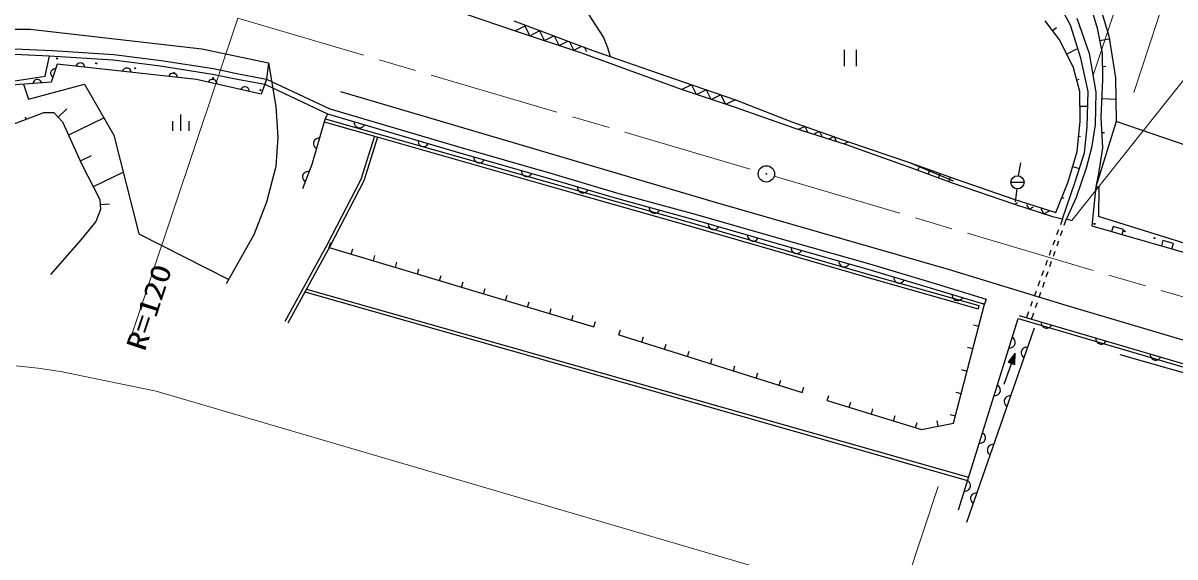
# Model space of a CAD drawing. Units: millimetres, scale not verified. Extents: x 40000 to 680000, y 20000 to 380000.
# Drawn here: x 386089 to 491762, y 259433 to 308412 of the extents above; entities that cross this region are included whole.
import ezdxf
from ezdxf.enums import TextEntityAlignment as Align

# ---------------------------------------------------------------- set-up
doc = ezdxf.new("R2010")
doc.units = ezdxf.units.MM
doc.header["$LTSCALE"] = 1000
doc.linetypes.add('CHAIN', pattern=[18.5, 12, -1.5, 3.5, -1.5])
for name, color, linetype, lineweight in [('M-BGD', 7, 'Continuous', 25), ('M-BMK', 2, 'CHAIN', 13), ('M-BMK-SRVR', 3, 'Continuous', 25), ('M-STR-HTXT', 7, 'Continuous', 13), ('M-STR-STRC', 7, 'Continuous', 25)]:
    doc.layers.add(name, color=color, linetype=linetype, lineweight=lineweight)
doc.styles.add('ＭＳ ゴシック', font='')
doc.styles.get('ＭＳ ゴシック').set_extended_font_data('MS Gothic')

msp = doc.modelspace()

# ---------------------------------------------------------------- linework, layer by layer
at = {"layer": 'M-BGD'}
for p, q in [((484062, 312569), (485698, 307225)), ((421947, 310874), (431237, 307694)), ((437360, 310185), (438538, 308320)), ((482182, 308226), (480911, 310526)), ((483991, 310109), (484629, 307949)), ((431125, 308602), (438365, 305902)), ((481197, 306847), (479862, 308614)), ((482771, 308863), (483899, 305624)), ((431237, 307694), (432226, 308191)), ((431237, 307694), (437323, 305682)), ((432580, 307250), (432079, 308246)), ((432580, 307250), (433504, 307715)), ((433922, 306806), (433457, 307732)), ((438538, 308320), (439323, 307093)), ((480529, 307730), (480880, 307996)), ((483114, 305183), (482182, 308226)), ((484629, 307949), (485071, 305642)), ((433922, 306806), (434782, 307238)), ((435265, 306362), (434834, 307218)), ((435265, 306362), (436060, 306762)), ((436608, 305918), (436212, 306705)), ((439323, 307093), (439716, 306160)), ((482453, 304295), (481197, 306847)), ((484850, 306796), (485739, 306966)), ((485698, 307225), (486311, 303390)), ((383883, 306122), (388797, 305886)), ((384035, 305614), (388503, 305399)), ((388125, 303547), (388503, 305399)), ((388503, 305399), (394364, 305033)), ((388797, 305886), (394411, 305531)), ((394411, 305531), (398753, 304979)), ((436608, 305918), (437338, 306285)), ((437323, 305682), (446476, 302336)), ((437796, 305782), (437590, 306191)), ((438365, 305902), (446647, 303019)), ((439716, 306160), (439939, 305354)), ((461418, 305949), (461418, 304449)), ((462558, 304449), (462558, 305949)), ((481825, 305571), (482764, 306033)), ((483899, 305624), (484500, 302078)), ((485071, 305642), (485120, 303237)), ((389229, 304652), (388677, 302995)), ((401991, 303241), (389229, 304652)), ((391001, 304552), (390959, 304461)), ((391058, 304627), (391001, 304552)), ((391146, 304697), (391058, 304627)), ((391231, 304736), (391146, 304697)), ((391330, 304758), (391231, 304736)), ((391457, 304744), (391330, 304758)), ((391549, 304701), (391457, 304744)), ((391623, 304645), (391549, 304701)), ((391694, 304556), (391623, 304645)), ((391733, 304472), (391694, 304556)), ((391754, 304373), (391733, 304472)), ((394364, 305033), (398683, 304483)), ((398683, 304483), (403473, 303737)), ((398753, 304979), (403563, 304229)), ((408617, 304774), (408434, 303278)), ((408617, 304774), (409275, 300759)), ((483801, 302140), (483114, 305183)), ((485095, 304440), (485409, 304446)), ((381070, 302443), (388125, 303547)), ((388655, 303990), (388614, 303869)), ((388614, 303869), (388614, 303768)), ((388614, 303768), (388635, 303677)), ((388635, 303677), (388685, 303576)), ((388716, 304071), (388655, 303990)), ((388685, 303576), (388746, 303505)), ((388786, 304132), (388716, 304071)), ((388746, 303505), (388827, 303444)), ((388888, 304183), (388786, 304132)), ((388979, 304203), (388888, 304183)), ((389080, 304203), (388979, 304203)), ((395255, 304082), (395212, 303990)), ((395311, 304156), (395255, 304082)), ((395400, 304227), (395311, 304156)), ((395484, 304266), (395400, 304227)), ((395583, 304287), (395484, 304266)), ((395711, 304273), (395583, 304287)), ((395802, 304231), (395711, 304273)), ((395877, 304174), (395802, 304231)), ((395947, 304086), (395877, 304174)), ((395986, 304001), (395947, 304086)), ((396008, 303902), (395986, 304001)), ((399509, 303612), (399466, 303520)), ((399565, 303686), (399509, 303612)), ((399653, 303757), (399565, 303686)), ((399738, 303796), (399653, 303757)), ((399837, 303817), (399738, 303796)), ((399964, 303803), (399837, 303817)), ((400056, 303760), (399964, 303803)), ((400130, 303704), (400056, 303760)), ((400201, 303616), (400130, 303704)), ((400240, 303531), (400201, 303616)), ((400261, 303432), (400240, 303531)), ((403473, 303737), (405908, 303227)), ((403563, 304229), (406004, 303718)), ((406004, 303718), (408434, 303278)), ((483042, 302135), (482453, 304295)), ((486311, 303390), (486363, 299378)), ((388677, 302995), (381070, 302443)), ((386117, 302809), (386584, 301415)), ((386584, 301415), (391722, 302796)), ((387023, 302971), (386998, 302873)), ((387065, 303055), (387023, 302971)), ((387139, 303140), (387065, 303055)), ((387216, 303194), (387139, 303140)), ((387309, 303233), (387216, 303194)), ((387437, 303242), (387309, 303233)), ((387535, 303217), (387437, 303242)), ((387618, 303175), (387535, 303217)), ((387704, 303101), (387618, 303175)), ((387757, 303025), (387704, 303101)), ((387796, 302931), (387757, 303025)), ((391722, 302796), (394406, 298118)), ((407942, 301891), (401991, 303241)), ((403141, 303078), (403088, 302992)), ((403205, 303146), (403141, 303078)), ((403301, 303206), (403205, 303146)), ((403390, 303235), (403301, 303206)), ((403490, 303245), (403390, 303235)), ((403615, 303217), (403490, 303245)), ((403702, 303164), (403615, 303217)), ((403769, 303100), (403702, 303164)), ((403829, 303004), (403769, 303100)), ((403858, 302915), (403829, 303004)), ((403868, 302815), (403858, 302915)), ((405908, 303227), (408280, 302798)), ((406116, 302403), (406064, 302317)), ((406181, 302471), (406116, 302403)), ((406276, 302531), (406181, 302471)), ((406365, 302560), (406276, 302531)), ((406466, 302570), (406365, 302560)), ((406591, 302542), (406466, 302570)), ((406677, 302489), (406591, 302542)), ((406745, 302425), (406677, 302489)), ((406805, 302329), (406745, 302425)), ((406834, 302241), (406805, 302329)), ((406844, 302140), (406834, 302241)), ((408280, 302798), (407942, 301891)), ((408434, 303278), (408280, 302798)), ((408280, 302798), (414013, 300088)), ((408434, 303278), (414227, 300540)), ((446476, 302336), (451335, 300716)), ((446488, 302386), (446520, 302321)), ((447424, 302750), (446532, 302317)), ((446647, 303019), (451433, 301362)), ((447424, 302750), (447847, 301879)), ((448760, 302287), (447889, 301864)), ((448760, 302287), (449173, 301437)), ((482748, 303215), (482977, 303277)), ((485120, 303237), (484973, 299753)), ((450096, 301825), (449247, 301412)), ((450096, 301825), (450500, 300994)), ((451433, 301362), (450604, 300960)), ((451433, 301362), (456605, 299361)), ((483057, 299425), (483042, 302135)), ((483703, 298900), (483801, 302140)), ((484500, 302078), (484451, 299084)), ((485046, 301495), (486336, 301440)), ((384796, 298979), (387986, 300206)), ((387986, 300206), (388906, 300206)), ((388906, 300206), (389704, 299347)), ((389305, 299777), (390117, 300531)), ((409275, 300759), (409459, 297936)), ((414154, 300568), (425868, 297121)), ((451335, 300716), (456881, 298753)), ((483050, 300780), (483719, 300784)), ((386391, 299593), (386315, 299790)), ((389704, 299347), (391483, 295421)), ((390276, 298161), (393491, 299713)), ((399791, 299418), (399791, 298518)), ((400541, 300018), (400541, 298518)), ((401291, 299418), (401291, 298518)), ((413725, 299342), (412589, 295436)), ((413808, 299630), (413725, 299342)), ((413725, 299342), (418673, 297928)), ((414013, 300088), (413808, 299630)), ((413808, 299630), (418755, 298217)), ((414013, 300088), (425728, 296641)), ((416462, 299368), (416467, 299241)), ((416467, 299241), (416496, 299128)), ((416496, 299128), (416564, 299004)), ((417349, 298982), (417422, 299085)), ((456605, 299361), (461820, 297520)), ((482782, 296638), (483057, 299425)), ((484451, 299084), (484107, 296974)), ((486363, 299378), (484488, 293379)), ((484973, 299753), (485126, 296961)), ((504461, 293166), (486363, 299378)), ((394406, 298118), (396707, 289068)), ((416564, 299004), (416643, 298918)), ((416643, 298918), (416747, 298846)), ((416747, 298846), (416900, 298801)), ((416900, 298801), (417026, 298806)), ((417026, 298806), (417139, 298835)), ((418330, 298026), (417066, 294054)), ((417139, 298835), (417264, 298903)), ((417264, 298903), (417349, 298982)), ((418755, 298217), (436306, 293230)), ((456881, 298753), (461593, 297280)), ((457819, 298932), (457221, 298647)), ((457819, 298932), (458085, 298377)), ((459152, 298462), (458623, 298208)), ((459152, 298462), (459388, 297969)), ((482920, 298032), (483108, 298013)), ((483458, 296495), (483703, 298900)), ((485049, 298357), (485293, 298370)), ((409459, 297936), (409275, 295237)), ((412776, 297583), (412732, 297430)), ((412732, 297430), (412737, 297303)), ((412737, 297303), (412766, 297190)), ((412766, 297190), (412834, 297066)), ((412848, 297687), (412776, 297583)), ((412834, 297066), (412914, 296981)), ((412934, 297767), (412848, 297687)), ((412914, 296981), (413018, 296909)), ((413058, 297835), (412934, 297767)), ((413171, 297864), (413058, 297835)), ((413297, 297869), (413171, 297864)), ((418618, 297944), (417344, 293939)), ((418673, 297928), (436224, 292942)), ((422320, 297644), (422324, 297518)), ((422324, 297518), (422354, 297405)), ((422354, 297405), (422421, 297281)), ((422421, 297281), (422500, 297195)), ((422500, 297195), (422604, 297123)), ((422604, 297123), (422758, 297078)), ((422758, 297078), (422884, 297082)), ((422884, 297082), (422997, 297111)), ((422997, 297111), (423121, 297179)), ((423121, 297179), (423207, 297258)), ((423207, 297258), (423279, 297362)), ((425868, 297121), (434612, 294604)), ((460486, 297991), (460024, 297770)), ((460486, 297991), (460691, 297562)), ((461820, 297520), (461426, 297332)), ((461593, 297280), (467605, 295121)), ((461820, 297520), (467403, 295619)), ((484107, 296974), (483617, 295108)), ((485126, 296961), (484733, 294606)), ((391422, 295789), (392377, 296250)), ((425728, 296641), (434471, 294124)), ((427434, 296150), (427439, 296024)), ((427439, 296024), (427469, 295911)), ((427469, 295911), (427537, 295787)), ((481958, 293850), (482782, 296638)), ((482574, 293747), (483458, 296495)), ((391483, 295421), (393140, 292231)), ((409275, 295237), (408416, 291985)), ((412589, 295436), (411725, 293198)), ((427537, 295787), (427617, 295702)), ((427617, 295702), (427721, 295631)), ((427721, 295631), (427875, 295586)), ((427875, 295586), (428001, 295591)), ((428001, 295591), (428114, 295621)), ((428114, 295621), (428238, 295690)), ((428238, 295690), (428323, 295769)), ((428323, 295769), (428395, 295874)), ((431805, 294892), (431810, 294765)), ((467402, 295619), (471414, 293924)), ((467403, 295619), (471513, 294146)), ((467605, 295121), (471335, 293747)), ((468187, 294906), (468345, 295281)), ((469127, 294560), (469288, 294943)), ((477415, 294392), (477612, 295576)), ((482370, 295244), (482996, 295059)), ((483617, 295108), (482684, 292409)), ((392567, 293417), (395269, 294721)), ((411737, 294394), (411731, 294267)), ((411731, 294267), (411751, 294153)), ((411794, 294543), (411737, 294394)), ((411751, 294153), (411808, 294023)), ((411875, 294641), (411794, 294543)), ((411808, 294023), (411880, 293931)), ((411967, 294712), (411875, 294641)), ((411880, 293931), (411977, 293851)), ((412096, 294770), (411967, 294712)), ((412211, 294790), (412096, 294770)), ((412337, 294784), (412211, 294790)), ((417066, 294054), (413964, 288047)), ((417344, 293939), (414229, 287906)), ((431810, 294765), (431840, 294653)), ((431840, 294653), (431909, 294529)), ((431909, 294529), (431988, 294443)), ((431988, 294443), (432093, 294372)), ((432093, 294372), (432246, 294328)), ((432246, 294328), (432373, 294333)), ((432373, 294333), (432485, 294363)), ((432485, 294363), (432609, 294431)), ((432609, 294431), (432694, 294511)), ((432694, 294511), (432766, 294615)), ((434471, 294124), (440408, 292365)), ((434612, 294604), (440545, 292846)), ((470066, 294214), (470231, 294605)), ((471005, 293868), (471174, 294268)), ((471513, 294146), (476971, 292240)), ((476716, 293800), (477916, 293800)), ((480819, 291023), (481958, 293850)), ((484733, 294606), (484488, 293379)), ((436224, 292942), (446900, 289915)), ((436306, 293230), (446983, 290204)), ((436960, 293387), (436965, 293260)), ((436965, 293260), (436994, 293147)), ((436994, 293147), (437061, 293023)), ((437061, 293023), (437140, 292937)), ((437140, 292937), (437244, 292864)), ((437244, 292864), (437397, 292819)), ((437397, 292819), (437524, 292823)), ((437524, 292823), (437637, 292852)), ((437637, 292852), (437761, 292920)), ((437761, 292920), (437847, 292999)), ((437847, 292999), (437919, 293102)), ((440545, 292846), (447758, 290883)), ((471335, 293747), (477028, 291783)), ((477249, 293204), (477113, 292012)), ((481445, 290458), (482574, 293747)), ((484488, 293379), (484144, 289796)), ((484488, 293379), (484782, 293379)), ((484782, 293379), (484733, 290679)), ((393140, 292231), (393201, 291310)), ((393170, 291771), (394011, 291827)), ((408416, 291985), (407250, 288979)), ((440408, 292365), (447623, 290402)), ((476971, 292240), (480819, 291023)), ((477028, 291783), (477351, 291948)), ((477028, 291783), (480513, 290655)), ((478373, 291348), (478180, 291727)), ((481388, 292436), (481582, 292358)), ((482684, 292409), (481801, 290446)), ((393201, 291310), (392771, 290206)), ((443533, 291515), (443540, 291388)), ((443540, 291388), (443572, 291276)), ((443572, 291276), (443642, 291153)), ((443642, 291153), (443723, 291069)), ((443723, 291069), (443828, 290999)), ((443828, 290999), (443983, 290957)), ((443983, 290957), (444109, 290964)), ((444109, 290964), (444221, 290996)), ((444221, 290996), (444344, 291066)), ((444344, 291066), (444428, 291147)), ((444428, 291147), (444498, 291252)), ((447758, 290883), (454980, 288793)), ((478374, 291348), (478795, 291563)), ((479719, 290912), (479480, 291380)), ((479719, 290912), (480239, 291178)), ((480513, 290655), (481445, 290458)), ((480798, 290997), (480780, 291033)), ((492706, 288175), (484733, 290679)), ((392771, 290206), (391422, 288550)), ((446900, 289915), (454856, 287599)), ((446983, 290204), (454940, 287887)), ((447623, 290402), (454843, 288312)), ((448948, 290018), (448953, 289892)), ((448953, 289892), (448983, 289779)), ((448983, 289779), (449051, 289655)), ((449051, 289655), (449130, 289570)), ((449130, 289570), (449235, 289498)), ((449627, 289488), (449751, 289557)), ((449751, 289557), (449837, 289636)), ((449837, 289636), (449908, 289740)), ((481445, 290458), (481247, 289914)), ((481598, 289861), (481801, 290446)), ((481801, 290446), (482316, 290299)), ((484144, 289796), (502445, 284570)), ((486088, 289760), (485951, 289280)), ((487050, 289486), (486088, 289760)), ((391422, 288550), (388599, 285359)), ((396707, 289068), (404956, 284893)), ((407250, 288979), (404735, 284500)), ((449235, 289498), (449388, 289454)), ((449388, 289454), (449515, 289459)), ((449515, 289459), (449627, 289488)), ((452558, 288974), (452563, 288847)), ((452563, 288847), (452593, 288735)), ((452593, 288735), (452661, 288611)), ((452661, 288611), (452740, 288525)), ((452740, 288525), (452845, 288454)), ((453237, 288444), (453361, 288512)), ((453361, 288512), (453447, 288592)), ((453447, 288592), (453518, 288696)), ((454980, 288793), (463742, 286321)), ((480732, 288505), (480560, 288036)), ((481075, 289445), (480903, 288975)), ((481270, 288917), (481434, 289389)), ((486913, 289005), (487050, 289486)), ((413964, 288047), (410116, 281018)), ((414229, 287906), (410379, 280874)), ((414179, 287816), (414323, 288295)), ((414179, 287816), (438446, 280540)), ((416202, 287209), (416345, 287688)), ((452845, 288454), (452998, 288409)), ((452998, 288409), (453125, 288414)), ((453125, 288414), (453237, 288444)), ((454843, 288312), (463602, 285841)), ((454856, 287599), (464358, 284850)), ((454940, 287887), (464441, 285139)), ((456552, 287830), (456558, 287704)), ((456558, 287704), (456588, 287592)), ((456588, 287592), (456657, 287468)), ((456657, 287468), (456737, 287383)), ((457358, 287374), (457443, 287454)), ((457443, 287454), (457514, 287559)), ((480388, 287566), (480217, 287097)), ((480614, 287027), (480778, 287499)), ((480942, 287972), (481106, 288444)), ((490664, 288454), (490526, 287973)), ((491625, 288180), (490664, 288454)), ((491488, 287699), (491625, 288180)), ((418224, 286603), (418367, 287082)), ((420246, 285997), (420390, 286476)), ((456737, 287383), (456842, 287312)), ((456842, 287312), (456996, 287269)), ((456996, 287269), (457122, 287275)), ((457122, 287275), (457235, 287305)), ((457235, 287305), (457358, 287374)), ((460931, 286595), (460937, 286468)), ((460937, 286468), (460968, 286356)), ((480045, 286627), (479873, 286157)), ((480286, 286082), (480450, 286555)), ((422268, 285391), (422412, 285870)), ((460968, 286356), (461037, 286233)), ((461037, 286233), (461117, 286148)), ((461117, 286148), (461221, 286077)), ((461221, 286077), (461375, 286033)), ((461375, 286033), (461502, 286039)), ((461502, 286039), (461614, 286070)), ((461614, 286070), (461738, 286139)), ((461738, 286139), (461823, 286219)), ((461823, 286219), (461894, 286323)), ((463602, 285841), (469304, 284124)), ((463742, 286321), (469448, 284603)), ((479702, 285688), (479530, 285218)), ((479958, 285138), (480122, 285610)), ((424290, 284784), (424434, 285263)), ((426313, 284178), (426456, 284657)), ((464358, 284850), (473701, 282206)), ((464441, 285139), (473783, 282495)), ((465974, 285127), (465978, 285000)), ((465978, 285000), (466007, 284887)), ((466007, 284887), (466074, 284763)), ((466074, 284763), (466152, 284676)), ((466152, 284676), (466255, 284604)), ((466255, 284604), (466409, 284557)), ((466409, 284557), (466535, 284561)), ((466535, 284561), (466648, 284590)), ((466648, 284590), (466773, 284657)), ((466773, 284657), (466859, 284735)), ((466859, 284735), (466932, 284838)), ((469448, 284603), (474443, 283095)), ((479358, 284749), (479187, 284279)), ((479630, 284193), (479794, 284665)), ((411948, 283740), (430654, 278431)), ((412096, 284010), (430736, 278720)), ((428335, 283572), (428478, 284051)), ((430357, 282966), (430501, 283444)), ((469304, 284124), (474298, 282616)), ((471323, 283515), (471326, 283388)), ((471326, 283388), (471355, 283275)), ((471355, 283275), (471421, 283150)), ((472207, 283122), (472280, 283226)), ((479015, 283809), (478843, 283340)), ((479302, 283248), (479466, 283721)), ((432379, 282359), (432523, 282838)), ((434402, 281753), (434545, 282232)), ((471421, 283150), (471500, 283064)), ((471451, 271692), (474298, 282616)), ((471500, 283064), (471603, 282991)), ((471603, 282991), (471756, 282945)), ((471756, 282945), (471883, 282949)), ((471883, 282949), (471996, 282977)), ((471996, 282977), (472121, 283044)), ((472121, 283044), (472207, 283122)), ((473783, 282495), (473701, 282206)), ((474298, 282616), (473815, 282742)), ((474443, 283095), (474298, 282616)), ((478672, 282870), (478500, 282401)), ((478974, 282304), (479138, 282776)), ((436424, 281147), (436567, 281626)), ((471892, 263762), (477372, 281296)), ((477372, 281296), (497396, 275427)), ((477457, 281584), (497481, 275714)), ((478328, 281931), (478129, 281387)), ((478608, 281247), (478811, 281831)), ((438446, 280540), (438590, 281019)), ((440745, 279799), (440895, 280276)), ((478849, 280417), (472650, 262590)), ((473764, 280564), (473280, 280690)), ((479480, 280991), (479484, 280865)), ((479484, 280865), (479514, 280752)), ((479514, 280752), (479582, 280628)), ((479582, 280628), (479661, 280542)), ((479661, 280542), (479765, 280470)), ((479765, 280470), (479918, 280425)), ((479918, 280425), (480045, 280430)), ((480045, 280430), (480158, 280459)), ((480158, 280459), (480282, 280527)), ((480282, 280527), (480367, 280606)), ((480367, 280606), (480439, 280710)), ((440745, 279799), (457555, 274523)), ((442846, 279140), (442996, 279617)), ((476939, 279508), (476836, 279582)), ((477017, 279421), (476939, 279508)), ((477082, 279295), (477017, 279421)), ((477064, 278903), (477112, 279056)), ((477110, 279182), (477082, 279295)), ((477112, 279056), (477110, 279182)), ((484486, 279524), (484491, 279397)), ((484491, 279397), (484520, 279284)), ((484520, 279284), (484588, 279160)), ((484588, 279160), (484667, 279075)), ((484667, 279075), (484771, 279002)), ((484771, 279002), (484924, 278957)), ((485051, 278962), (485164, 278991)), ((485164, 278991), (485288, 279059)), ((485288, 279059), (485373, 279138)), ((485373, 279138), (485446, 279242)), ((430654, 278431), (472735, 266459)), ((430736, 278720), (472825, 266745)), ((444948, 278480), (445097, 278957)), ((447049, 277820), (447199, 278298)), ((473229, 278512), (472745, 278638)), ((476091, 275277), (477112, 278143)), ((477112, 278143), (476475, 277308)), ((476538, 278627), (476665, 278630)), ((477072, 278030), (476545, 277326)), ((476665, 278630), (476778, 278657)), ((476778, 278657), (476903, 278723)), ((476903, 278723), (476990, 278800)), ((476990, 278800), (477064, 278903)), ((477035, 277151), (477072, 278030)), ((477078, 277094), (477112, 278143)), ((477651, 278251), (477649, 278124)), ((477649, 278124), (477673, 278010)), ((477703, 278402), (477651, 278251)), ((477673, 278010), (477735, 277883)), ((477781, 278502), (477703, 278402)), ((477870, 278577), (477781, 278502)), ((477997, 278638), (477870, 278577)), ((478111, 278662), (477997, 278638)), ((478238, 278661), (478111, 278662)), ((484924, 278957), (485051, 278962)), ((486711, 278008), (507868, 271967)), ((489492, 278056), (489497, 277930)), ((489497, 277930), (489526, 277817)), ((449150, 277161), (449300, 277638)), ((451252, 276501), (451401, 276978)), ((476475, 277308), (477078, 277094)), ((476545, 277326), (477035, 277151)), ((477032, 277917), (476615, 277343)), ((476615, 277343), (476992, 277209)), ((476991, 277804), (476685, 277361)), ((476685, 277361), (476949, 277267)), ((476951, 277691), (476755, 277379)), ((476755, 277379), (476906, 277325)), ((476898, 277540), (476825, 277396)), ((476825, 277396), (476863, 277383)), ((476863, 277383), (476898, 277540)), ((476906, 277325), (476951, 277691)), ((476949, 277267), (476991, 277804)), ((476992, 277209), (477032, 277917)), ((477735, 277883), (477809, 277793)), ((477809, 277793), (477910, 277716)), ((489526, 277817), (489594, 277693)), ((489594, 277693), (489673, 277607)), ((489673, 277607), (489777, 277535)), ((489777, 277535), (489930, 277490)), ((489930, 277490), (490057, 277495)), ((490057, 277495), (490170, 277524)), ((490170, 277524), (490294, 277592)), ((490294, 277592), (490380, 277671)), ((490380, 277671), (490452, 277775)), ((453353, 275842), (453503, 276319)), ((472694, 276459), (472210, 276586)), ((455454, 275182), (455604, 275659)), ((457555, 274523), (457705, 275000)), ((475569, 275124), (475466, 275198)), ((475647, 275037), (475569, 275124)), ((475712, 274912), (475647, 275037)), ((475740, 274798), (475712, 274912)), ((475742, 274672), (475740, 274798)), ((459856, 273778), (460002, 274257)), ((459856, 273778), (468507, 271140)), ((472159, 274407), (471675, 274533)), ((475168, 274244), (475295, 274246)), ((475295, 274246), (475408, 274274)), ((475408, 274274), (475533, 274339)), ((475533, 274339), (475620, 274417)), ((475620, 274417), (475694, 274519)), ((475694, 274519), (475742, 274672)), ((476101, 273794), (476099, 273668)), ((476154, 273945), (476101, 273794)), ((476231, 274045), (476154, 273945)), ((476320, 274120), (476231, 274045)), ((476448, 274182), (476320, 274120)), ((476562, 274206), (476448, 274182)), ((476688, 274204), (476562, 274206)), ((461885, 273160), (462030, 273638)), ((463913, 272541), (464059, 273019)), ((476099, 273668), (476123, 273553)), ((476123, 273553), (476185, 273426)), ((476185, 273426), (476260, 273337)), ((476260, 273337), (476360, 273259)), ((465942, 271922), (466088, 272401)), ((467970, 271304), (468116, 271782)), ((468507, 271140), (471451, 271692)), ((470040, 271428), (469948, 271919)), ((471624, 272355), (471140, 272481)), ((474199, 270741), (474096, 270815)), ((474277, 270654), (474199, 270741)), ((474342, 270528), (474277, 270654)), ((474370, 270415), (474342, 270528)), ((473798, 269860), (473925, 269863)), ((473925, 269863), (474038, 269890)), ((474038, 269890), (474163, 269956)), ((474163, 269956), (474250, 270033)), ((474250, 270033), (474324, 270136)), ((474324, 270136), (474372, 270288)), ((474372, 270288), (474370, 270415)), ((474604, 269489), (474551, 269337)), ((474681, 269589), (474604, 269489)), ((474771, 269663), (474681, 269589)), ((474898, 269725), (474771, 269663)), ((475012, 269749), (474898, 269725)), ((475139, 269747), (475012, 269749)), ((474551, 269337), (474550, 269211)), ((474550, 269211), (474574, 269097)), ((474574, 269097), (474635, 268969)), ((474635, 268969), (474710, 268880)), ((474710, 268880), (474810, 268803)), ((472829, 266357), (472726, 266431)), ((472907, 266270), (472829, 266357)), ((472428, 265477), (472555, 265479)), ((472555, 265479), (472668, 265506)), ((472668, 265506), (472793, 265572)), ((472793, 265572), (472880, 265650)), ((472880, 265650), (472954, 265752)), ((472972, 266145), (472907, 266270)), ((472954, 265752), (473002, 265905)), ((473000, 266031), (472972, 266145)), ((473002, 265905), (473000, 266031)), ((473348, 265268), (473221, 265207)), ((473462, 265292), (473348, 265268)), ((473589, 265291), (473462, 265292)), ((473002, 264881), (473000, 264754)), ((473000, 264754), (473024, 264640)), ((473054, 265032), (473002, 264881)), ((473024, 264640), (473085, 264513)), ((473131, 265132), (473054, 265032)), ((473085, 264513), (473160, 264423)), ((473221, 265207), (473131, 265132)), ((473160, 264423), (473260, 264346))]:
    msp.add_line(p, q, dxfattribs=at)
for centre, radius in [((389229, 305162), 50), ((392806, 304713), 50), ((396384, 304264), 50), ((399961, 303814), 50), ((403539, 303365), 50), ((407873, 302262), 50), ((477316, 293800), 600), ((484382, 289980), 50), ((487135, 289332), 50), ((489888, 288685), 50)]:
    msp.add_circle(centre, radius, dxfattribs=at)
at = {"layer": 'M-BMK'}
for p, q in [((405795, 308852), (453561, 294789)), ((455000, 294364), (549333, 266489))]:
    msp.add_line(p, q, dxfattribs=at)
at = {"layer": 'M-BMK-SRVR'}
for radius in [750, 30]:
    msp.add_circle((454280, 294577), radius, dxfattribs=at)
at = {"layer": 'M-STR-HTXT'}
for p, q in [((482316, 290299), (509451, 324496)), ((490588, 322810), (484300, 303715)), ((487981, 302027), (494346, 321430)), ((405795, 308852), (395918, 279393)), ((481801, 290446), (482316, 290299)), ((466320, 254716), (398307, 274642)), ((470045, 265890), (464893, 250432))]:
    msp.add_line(p, q, dxfattribs=at)
msp.add_lwpolyline([(385470, 276953), (387459, 276762), (389517, 276453), (398307, 274642)], dxfattribs=at)
at = {"layer": 'M-STR-STRC'}
for p, q in [((375823, 307862), (386757, 307862)), ((386757, 307862), (402478, 306055)), ((402478, 306055), (408617, 304774)), ((415216, 302117), (449573, 291994)), ((449573, 291994), (470946, 285832)), ((470946, 285832), (481759, 282535)), ((481759, 282535), (508774, 274532))]:
    msp.add_line(p, q, dxfattribs=at)

# ---------------------------------------------------------------- texts
at = {"layer": 'M-STR-HTXT', "style": 'ＭＳ ゴシック', "width": 1.3}
msp.add_text('R=120', height=1833, rotation=71.8, dxfattribs=at).set_placement((397777, 278033), align=Align.BOTTOM_LEFT)

doc.saveas('drawing.dxf')
